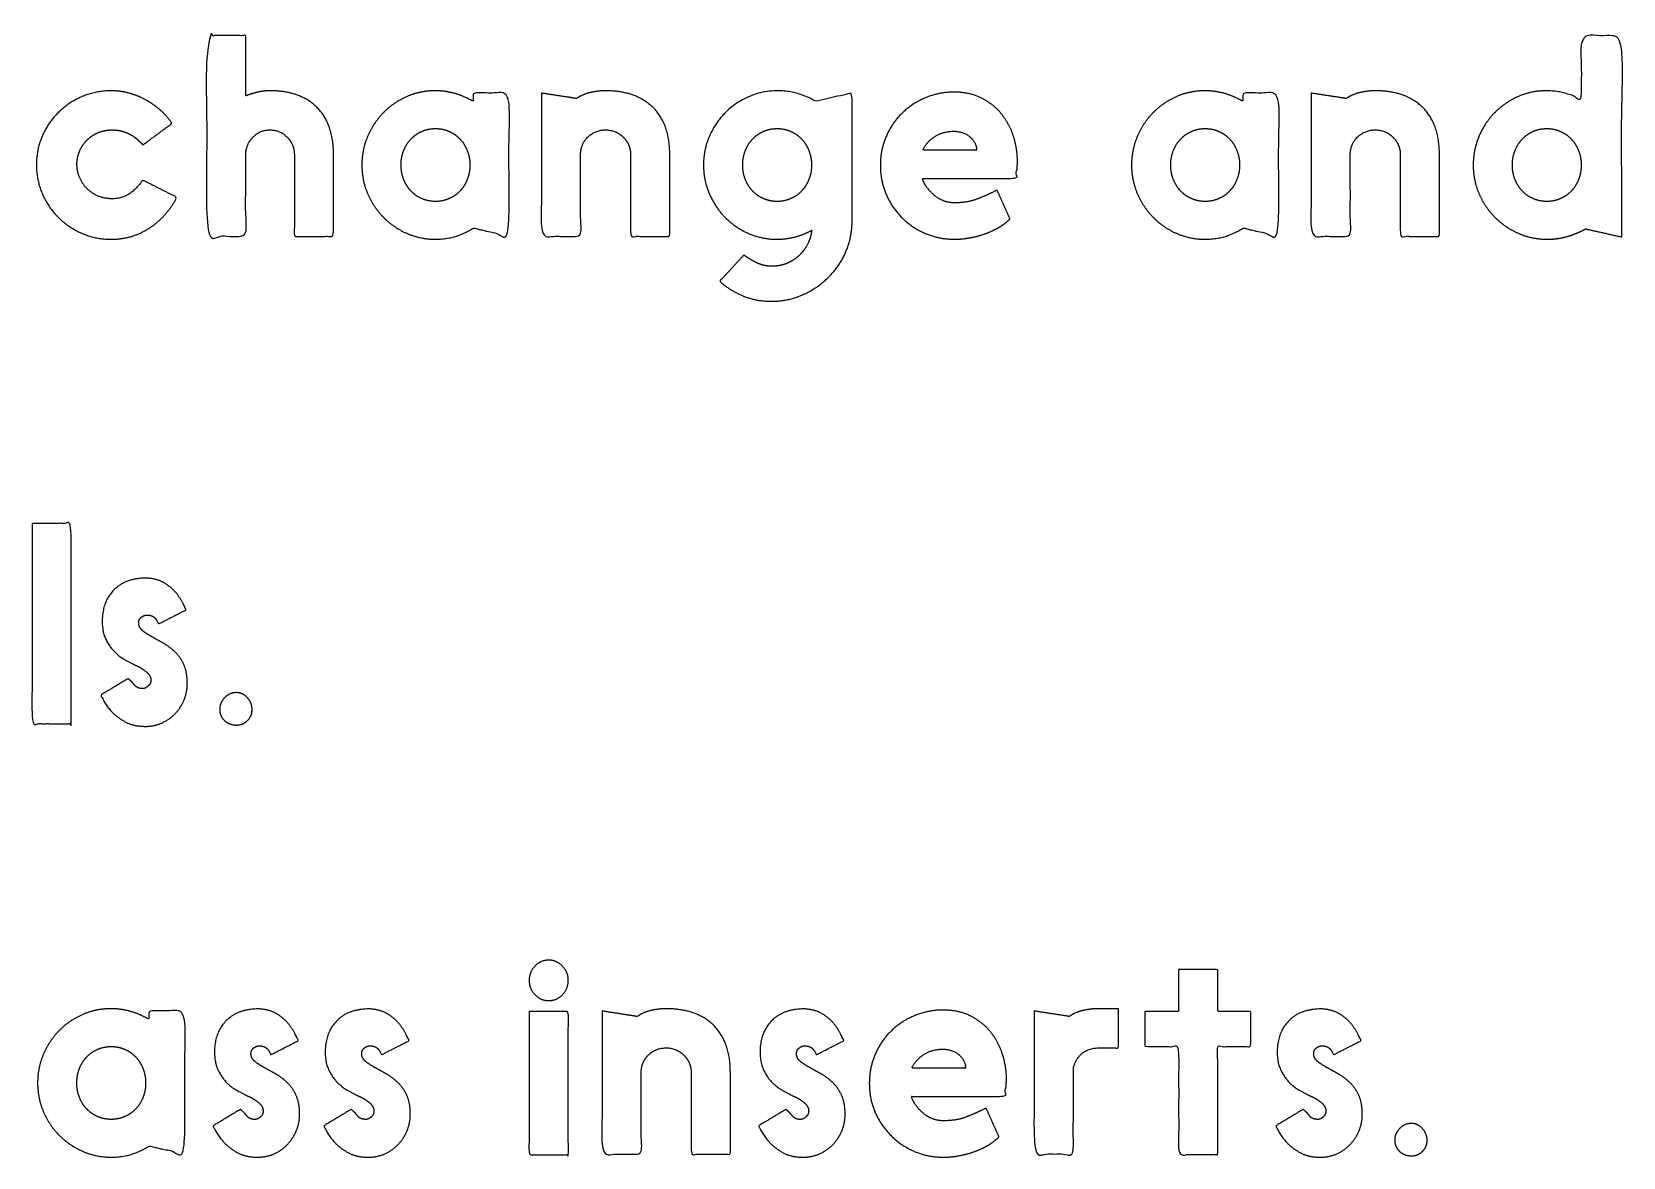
# Model space of a CAD drawing. Header units: millimetres. Extents: x 13 to 2477, y 20 to 1156.
# Drawn here: x 1102.2 to 1396.9, y 945.1 to 1153.5 of the extents above; entities that cross this region are included whole.
import ezdxf

# ---------------------------------------------------------------- set-up
doc = ezdxf.new("R2010")
doc.units = ezdxf.units.MM
doc.header["$MEASUREMENT"] = 0
doc.layers.add('Work layer', color=254, linetype='Continuous', true_color=0xdddddd)

msp = doc.modelspace()

# ---------------------------------------------------------------- linework, layer by layer
at = {"layer": 'Work layer'}
for points, knots in [([(1141.85, 1141.64), (1142.9, 1142.06), (1144.03, 1142.33), (1145.17, 1142.6), (1146.38, 1142.6), (1151.95, 1142.6), (1155.03, 1139.53), (1158.1, 1136.47), (1158.1, 1130.84), (1158.1, 1123.24), (1158.1, 1115.63), (1154.48, 1115.63), (1150.85, 1115.63), (1150.85, 1123.19), (1150.85, 1130.74), (1150.85, 1132.65), (1149.53, 1134), (1148.22, 1135.35), (1146.35, 1135.35), (1144.49, 1135.35), (1143.17, 1134), (1141.85, 1132.65), (1141.85, 1130.74), (1141.85, 1123.19), (1141.85, 1115.63), (1138.23, 1115.63), (1134.6, 1115.63), (1134.6, 1134.23), (1134.6, 1152.82), (1138.23, 1152.82), (1141.85, 1152.82), (1141.85, 1147.23), (1141.85, 1141.64)], [0, 0, 0, 1, 1, 2, 2, 3, 3, 4, 4, 5, 5, 6, 6, 7, 7, 8, 8, 9, 9, 10, 10, 11, 11, 12, 12, 13, 13, 14, 14, 15, 15, 16, 16, 16]), ([(1396.6, 1115.52), (1393.26, 1116.27), (1389.92, 1117.02), (1388.48, 1116.22), (1386.67, 1115.66), (1384.87, 1115.1), (1382.8, 1115.1), (1379.99, 1115.1), (1377.49, 1116.19), (1375, 1117.28), (1373.14, 1119.15), (1371.28, 1121.01), (1370.19, 1123.52), (1369.1, 1126.02), (1369.1, 1128.85), (1369.1, 1131.67), (1370.18, 1134.18), (1371.25, 1136.68), (1373.08, 1138.55), (1374.92, 1140.41), (1377.38, 1141.51), (1379.84, 1142.6), (1382.61, 1142.6), (1384.44, 1142.6), (1386.07, 1142.15), (1387.69, 1141.71), (1389.1, 1140.93), (1389.1, 1146.86), (1389.1, 1152.8), (1392.85, 1152.8), (1396.6, 1152.8), (1396.6, 1134.16), (1396.6, 1115.52)], [0, 0, 0, 1, 1, 2, 2, 3, 3, 4, 4, 5, 5, 6, 6, 7, 7, 8, 8, 9, 9, 10, 10, 11, 11, 12, 12, 13, 13, 14, 14, 15, 15, 16, 16, 16]), ([(1116.96, 1142.6), (1118.71, 1142.6), (1120.38, 1142.12), (1122.05, 1141.64), (1123.51, 1140.81), (1124.97, 1139.99), (1126.18, 1138.89), (1127.4, 1137.8), (1128.2, 1136.57), (1125.52, 1134.58), (1122.84, 1132.59), (1122.37, 1133.02), (1121.84, 1133.52), (1121.31, 1134.02), (1120.65, 1134.42), (1119.98, 1134.82), (1119.11, 1135.08), (1118.24, 1135.35), (1117.07, 1135.35), (1115.69, 1135.35), (1114.52, 1134.85), (1113.36, 1134.35), (1112.48, 1133.49), (1111.61, 1132.62), (1111.11, 1131.47), (1110.6, 1130.31), (1110.6, 1129), (1110.6, 1127.63), (1111.11, 1126.48), (1111.61, 1125.32), (1112.48, 1124.46), (1113.36, 1123.59), (1114.52, 1123.1), (1115.69, 1122.6), (1117.07, 1122.6), (1118.92, 1122.6), (1120.25, 1123.47), (1121.57, 1124.35), (1122.79, 1126.04), (1125.94, 1124.45), (1129.1, 1122.86), (1127.35, 1119.42), (1124.14, 1117.26), (1120.94, 1115.1), (1116.96, 1115.1), (1114.1, 1115.1), (1111.59, 1116.16), (1109.09, 1117.23), (1107.18, 1119.12), (1105.26, 1121.01), (1104.18, 1123.52), (1103.1, 1126.02), (1103.1, 1128.9), (1103.1, 1131.73), (1104.18, 1134.23), (1105.26, 1136.74), (1107.18, 1138.6), (1109.09, 1140.47), (1111.59, 1141.53), (1114.1, 1142.6), (1116.96, 1142.6)], [0, 0, 0, 1, 1, 2, 2, 3, 3, 4, 4, 5, 5, 6, 6, 7, 7, 8, 8, 9, 9, 10, 10, 11, 11, 12, 12, 13, 13, 14, 14, 15, 15, 16, 16, 17, 17, 18, 18, 19, 19, 20, 20, 21, 21, 22, 22, 23, 23, 24, 24, 25, 25, 26, 26, 27, 27, 28, 28, 29, 29, 30, 30, 30]), ([(1163.35, 1128.85), (1163.35, 1131.67), (1164.43, 1134.18), (1165.51, 1136.68), (1167.34, 1138.55), (1169.18, 1140.41), (1171.65, 1141.51), (1174.12, 1142.6), (1176.9, 1142.6), (1178.84, 1142.6), (1180.63, 1142.08), (1182.42, 1141.56), (1183.94, 1140.61), (1183.97, 1141.41), (1183.99, 1142.2), (1187.3, 1142.2), (1190.6, 1142.2), (1190.6, 1128.9), (1190.6, 1115.6), (1187.31, 1116.39), (1184.01, 1117.19), (1180.85, 1115.1), (1176.95, 1115.1), (1174.16, 1115.1), (1171.68, 1116.19), (1169.2, 1117.28), (1167.36, 1119.15), (1165.51, 1121.01), (1164.43, 1123.52), (1163.35, 1126.02), (1163.35, 1128.85)], [0, 0, 0, 1, 1, 2, 2, 3, 3, 4, 4, 5, 5, 6, 6, 7, 7, 8, 8, 9, 9, 10, 10, 11, 11, 12, 12, 13, 13, 14, 14, 15, 15, 15]), ([(1196.6, 1142.17), (1199.85, 1141.67), (1203.1, 1141.16), (1204.27, 1141.96), (1205.68, 1142.28), (1207.09, 1142.6), (1208.48, 1142.6), (1214.12, 1142.6), (1217.24, 1139.53), (1220.35, 1136.47), (1220.35, 1130.84), (1220.35, 1123.24), (1220.35, 1115.63), (1216.73, 1115.63), (1213.1, 1115.63), (1213.1, 1123.19), (1213.1, 1130.74), (1213.1, 1132.65), (1211.75, 1134), (1210.39, 1135.35), (1208.48, 1135.35), (1206.62, 1135.35), (1205.29, 1134.13), (1203.96, 1132.91), (1203.85, 1131.06), (1203.85, 1123.34), (1203.85, 1115.63), (1200.23, 1115.63), (1196.6, 1115.63), (1196.6, 1128.9), (1196.6, 1142.17)], [0, 0, 0, 1, 1, 2, 2, 3, 3, 4, 4, 5, 5, 6, 6, 7, 7, 8, 8, 9, 9, 10, 10, 11, 11, 12, 12, 13, 13, 14, 14, 15, 15, 15]), ([(1234.09, 1112.17), (1235.05, 1111.43), (1236.4, 1110.76), (1237.75, 1110.1), (1239.29, 1110.1), (1240.72, 1110.1), (1241.97, 1110.6), (1243.21, 1111.1), (1244.19, 1111.99), (1245.17, 1112.88), (1245.81, 1114.07), (1246.44, 1115.25), (1246.6, 1116.61), (1246.6, 1116.67), (1246.6, 1116.72), (1246.63, 1116.74), (1246.66, 1116.77), (1245.24, 1115.99), (1243.61, 1115.54), (1241.99, 1115.1), (1240.15, 1115.1), (1237.36, 1115.1), (1234.9, 1116.19), (1232.43, 1117.28), (1230.59, 1119.15), (1228.76, 1121.01), (1227.68, 1123.52), (1226.6, 1126.02), (1226.6, 1128.85), (1226.6, 1131.67), (1227.69, 1134.18), (1228.78, 1136.68), (1230.64, 1138.55), (1232.5, 1140.41), (1234.99, 1141.51), (1237.49, 1142.6), (1240.3, 1142.6), (1242.37, 1142.6), (1244.17, 1142.04), (1245.98, 1141.48), (1247.42, 1140.68), (1250.76, 1141.43), (1254.1, 1142.17), (1254.1, 1130.28), (1254.1, 1118.39), (1254.1, 1115.36), (1252.91, 1112.67), (1251.71, 1109.98), (1249.63, 1107.96), (1247.55, 1105.94), (1244.85, 1104.77), (1242.15, 1103.6), (1239.08, 1103.6), (1236.43, 1103.6), (1233.94, 1104.61), (1231.45, 1105.62), (1229.59, 1107.33), (1231.84, 1109.75), (1234.09, 1112.17)], [0, 0, 0, 1, 1, 2, 2, 3, 3, 4, 4, 5, 5, 6, 6, 7, 7, 8, 8, 9, 9, 10, 10, 11, 11, 12, 12, 13, 13, 14, 14, 15, 15, 16, 16, 17, 17, 18, 18, 19, 19, 20, 20, 21, 21, 22, 22, 23, 23, 24, 24, 25, 25, 26, 26, 27, 27, 28, 28, 29, 29, 29]), ([(1273.06, 1121.85), (1275.56, 1121.85), (1277.38, 1122.59), (1279.21, 1123.33), (1280.59, 1124.02), (1280.78, 1124.1), (1280.96, 1124.18), (1282.15, 1121.53), (1283.34, 1118.87), (1282.39, 1117.91), (1281.12, 1117.2), (1279.85, 1116.48), (1278.5, 1116.03), (1277.15, 1115.57), (1275.74, 1115.34), (1274.34, 1115.1), (1273.06, 1115.1), (1270.2, 1115.1), (1267.71, 1116.16), (1265.22, 1117.22), (1263.34, 1119.09), (1261.46, 1120.97), (1260.4, 1123.46), (1259.34, 1125.95), (1259.34, 1128.8), (1259.34, 1131.61), (1260.4, 1134.09), (1261.46, 1136.58), (1263.31, 1138.41), (1265.17, 1140.23), (1267.66, 1141.29), (1270.15, 1142.35), (1272.96, 1142.35), (1276.03, 1142.35), (1278.26, 1141.16), (1280.49, 1139.97), (1281.92, 1138.12), (1283.34, 1136.27), (1284.03, 1134.03), (1284.72, 1131.79), (1284.72, 1129.62), (1284.72, 1127.93), (1284.3, 1126.35), (1275.82, 1126.35), (1267.34, 1126.35), (1267.18, 1126.35), (1267.18, 1126.05), (1267.92, 1124.37), (1269.49, 1123.11), (1271.05, 1121.85), (1273.06, 1121.85)], [0, 0, 0, 1, 1, 2, 2, 3, 3, 4, 4, 5, 5, 6, 6, 7, 7, 8, 8, 9, 9, 10, 10, 11, 11, 12, 12, 13, 13, 14, 14, 15, 15, 16, 16, 17, 17, 18, 18, 19, 19, 20, 20, 21, 21, 22, 22, 23, 23, 24, 24, 25, 25, 25]), ([(1305.85, 1128.85), (1305.85, 1131.67), (1306.93, 1134.18), (1308.01, 1136.68), (1309.84, 1138.55), (1311.68, 1140.41), (1314.15, 1141.51), (1316.62, 1142.6), (1319.4, 1142.6), (1321.34, 1142.6), (1323.13, 1142.08), (1324.92, 1141.56), (1326.44, 1140.61), (1326.47, 1141.41), (1326.49, 1142.2), (1329.8, 1142.2), (1333.1, 1142.2), (1333.1, 1128.9), (1333.1, 1115.6), (1329.81, 1116.39), (1326.51, 1117.19), (1323.35, 1115.1), (1319.45, 1115.1), (1316.66, 1115.1), (1314.18, 1116.19), (1311.7, 1117.28), (1309.86, 1119.15), (1308.01, 1121.01), (1306.93, 1123.52), (1305.85, 1126.02), (1305.85, 1128.85)], [0, 0, 0, 1, 1, 2, 2, 3, 3, 4, 4, 5, 5, 6, 6, 7, 7, 8, 8, 9, 9, 10, 10, 11, 11, 12, 12, 13, 13, 14, 14, 15, 15, 15]), ([(1339.1, 1142.17), (1342.35, 1141.67), (1345.6, 1141.16), (1346.77, 1141.96), (1348.18, 1142.28), (1349.59, 1142.6), (1350.98, 1142.6), (1356.62, 1142.6), (1359.74, 1139.53), (1362.85, 1136.47), (1362.85, 1130.84), (1362.85, 1123.24), (1362.85, 1115.63), (1359.23, 1115.63), (1355.6, 1115.63), (1355.6, 1123.19), (1355.6, 1130.74), (1355.6, 1132.65), (1354.25, 1134), (1352.89, 1135.35), (1350.98, 1135.35), (1349.12, 1135.35), (1347.79, 1134.13), (1346.46, 1132.91), (1346.35, 1131.06), (1346.35, 1123.34), (1346.35, 1115.63), (1342.73, 1115.63), (1339.1, 1115.63), (1339.1, 1128.9), (1339.1, 1142.17)], [0, 0, 0, 1, 1, 2, 2, 3, 3, 4, 4, 5, 5, 6, 6, 7, 7, 8, 8, 9, 9, 10, 10, 11, 11, 12, 12, 13, 13, 14, 14, 15, 15, 15]), ([(1170.6, 1128.85), (1170.6, 1127.43), (1171.09, 1126.18), (1171.59, 1124.93), (1172.44, 1124.03), (1173.3, 1123.13), (1174.46, 1122.62), (1175.63, 1122.1), (1176.98, 1122.1), (1178.33, 1122.1), (1179.49, 1122.62), (1180.66, 1123.13), (1181.51, 1124.03), (1182.37, 1124.93), (1182.86, 1126.18), (1183.35, 1127.43), (1183.35, 1128.85), (1183.35, 1130.26), (1182.86, 1131.51), (1182.37, 1132.77), (1181.51, 1133.66), (1180.66, 1134.56), (1179.49, 1135.08), (1178.33, 1135.6), (1176.98, 1135.6), (1175.63, 1135.6), (1174.46, 1135.08), (1173.3, 1134.56), (1172.44, 1133.66), (1171.59, 1132.77), (1171.09, 1131.51), (1170.6, 1130.26), (1170.6, 1128.85)], [0, 0, 0, 1, 1, 2, 2, 3, 3, 4, 4, 5, 5, 6, 6, 7, 7, 8, 8, 9, 9, 10, 10, 11, 11, 12, 12, 13, 13, 14, 14, 15, 15, 16, 16, 16]), ([(1233.85, 1128.85), (1233.85, 1127.43), (1234.34, 1126.18), (1234.84, 1124.93), (1235.69, 1124.03), (1236.55, 1123.13), (1237.71, 1122.62), (1238.88, 1122.1), (1240.23, 1122.1), (1241.58, 1122.1), (1242.74, 1122.62), (1243.91, 1123.13), (1244.76, 1124.03), (1245.62, 1124.93), (1246.11, 1126.18), (1246.6, 1127.43), (1246.6, 1128.85), (1246.6, 1130.26), (1246.11, 1131.51), (1245.62, 1132.77), (1244.76, 1133.66), (1243.91, 1134.56), (1242.74, 1135.08), (1241.58, 1135.6), (1240.23, 1135.6), (1238.88, 1135.6), (1237.71, 1135.08), (1236.55, 1134.56), (1235.69, 1133.66), (1234.84, 1132.77), (1234.34, 1131.51), (1233.85, 1130.26), (1233.85, 1128.85)], [0, 0, 0, 1, 1, 2, 2, 3, 3, 4, 4, 5, 5, 6, 6, 7, 7, 8, 8, 9, 9, 10, 10, 11, 11, 12, 12, 13, 13, 14, 14, 15, 15, 16, 16, 16]), ([(1272.9, 1135.1), (1271.05, 1135.1), (1269.59, 1134.22), (1268.13, 1133.35), (1267.34, 1131.91), (1267.34, 1131.86), (1267.31, 1131.83), (1267.29, 1131.81), (1267.29, 1131.75), (1267.29, 1131.6), (1267.5, 1131.6), (1272.21, 1131.6), (1276.93, 1131.6), (1277.15, 1131.6), (1277.15, 1131.7), (1277.15, 1132.99), (1275.95, 1134.04), (1274.76, 1135.1), (1272.9, 1135.1)], [0, 0, 0, 1, 1, 2, 2, 3, 3, 4, 4, 5, 5, 6, 6, 7, 7, 8, 8, 9, 9, 9]), ([(1313.1, 1128.85), (1313.1, 1127.43), (1313.59, 1126.18), (1314.09, 1124.93), (1314.94, 1124.03), (1315.8, 1123.13), (1316.96, 1122.62), (1318.13, 1122.1), (1319.48, 1122.1), (1320.83, 1122.1), (1321.99, 1122.62), (1323.16, 1123.13), (1324.01, 1124.03), (1324.87, 1124.93), (1325.36, 1126.18), (1325.85, 1127.43), (1325.85, 1128.85), (1325.85, 1130.26), (1325.36, 1131.51), (1324.87, 1132.77), (1324.01, 1133.66), (1323.16, 1134.56), (1321.99, 1135.08), (1320.83, 1135.6), (1319.48, 1135.6), (1318.13, 1135.6), (1316.96, 1135.08), (1315.8, 1134.56), (1314.94, 1133.66), (1314.09, 1132.77), (1313.59, 1131.51), (1313.1, 1130.26), (1313.1, 1128.85)], [0, 0, 0, 1, 1, 2, 2, 3, 3, 4, 4, 5, 5, 6, 6, 7, 7, 8, 8, 9, 9, 10, 10, 11, 11, 12, 12, 13, 13, 14, 14, 15, 15, 16, 16, 16]), ([(1376.35, 1128.85), (1376.35, 1127.43), (1376.84, 1126.18), (1377.34, 1124.93), (1378.19, 1124.03), (1379.05, 1123.13), (1380.21, 1122.62), (1381.38, 1122.1), (1382.73, 1122.1), (1384.08, 1122.1), (1385.24, 1122.62), (1386.41, 1123.13), (1387.26, 1124.03), (1388.12, 1124.93), (1388.61, 1126.18), (1389.1, 1127.43), (1389.1, 1128.85), (1389.1, 1130.26), (1388.61, 1131.51), (1388.12, 1132.77), (1387.26, 1133.66), (1386.41, 1134.56), (1385.24, 1135.08), (1384.08, 1135.6), (1382.73, 1135.6), (1381.38, 1135.6), (1380.21, 1135.08), (1379.05, 1134.56), (1378.19, 1133.66), (1377.34, 1132.77), (1376.84, 1131.51), (1376.35, 1130.26), (1376.35, 1128.85)], [0, 0, 0, 1, 1, 2, 2, 3, 3, 4, 4, 5, 5, 6, 6, 7, 7, 8, 8, 9, 9, 10, 10, 11, 11, 12, 12, 13, 13, 14, 14, 15, 15, 16, 16, 16]), ([(1102.28, 1062.47), (1105.91, 1062.47), (1109.53, 1062.47), (1109.53, 1043.92), (1109.53, 1025.37), (1105.91, 1025.37), (1102.28, 1025.37), (1102.28, 1043.92), (1102.28, 1062.47)], [0, 0, 0, 1, 1, 2, 2, 3, 3, 4, 4, 4]), ([(1120.09, 1033.72), (1120.79, 1033.14), (1121.27, 1032.5), (1121.75, 1031.87), (1122.78, 1031.87), (1123.26, 1031.87), (1123.77, 1032.32), (1124.28, 1032.77), (1124.28, 1033.4), (1124.28, 1034.3), (1123.42, 1034.99), (1122.56, 1035.68), (1121.78, 1036.05), (1121.46, 1036.16), (1121.3, 1036.26), (1120.55, 1036.64), (1119.53, 1037.19), (1118.5, 1037.75), (1117.57, 1038.68), (1116.63, 1039.6), (1115.95, 1040.98), (1115.28, 1042.36), (1115.28, 1044.32), (1115.28, 1047.98), (1117.45, 1050.15), (1119.62, 1052.33), (1123.36, 1052.33), (1125.47, 1052.27), (1126.88, 1051.37), (1128.29, 1050.47), (1129.16, 1049.36), (1130.13, 1048.03), (1130.78, 1046.44), (1128.24, 1045.14), (1125.7, 1043.85), (1125.42, 1044.59), (1124.93, 1045.04), (1124.44, 1045.49), (1123.51, 1045.49), (1123.02, 1045.49), (1122.52, 1045.09), (1122.03, 1044.69), (1122.03, 1044.06), (1122.03, 1043.21), (1122.69, 1042.65), (1123.34, 1042.1), (1124.35, 1041.54), (1125.36, 1040.98), (1126.53, 1040.32), (1127.7, 1039.66), (1128.71, 1038.7), (1129.72, 1037.75), (1130.38, 1036.32), (1131.03, 1034.89), (1131.03, 1032.82), (1131.03, 1031.17), (1130.41, 1029.71), (1129.79, 1028.26), (1128.74, 1027.18), (1127.69, 1026.1), (1126.29, 1025.48), (1124.89, 1024.87), (1123.27, 1024.87), (1120.96, 1024.87), (1119.4, 1025.78), (1117.83, 1026.7), (1116.86, 1027.77), (1115.73, 1029.06), (1115.03, 1030.68), (1117.56, 1032.2), (1120.09, 1033.72)], [0, 0, 0, 1, 1, 2, 2, 3, 3, 4, 4, 5, 5, 6, 6, 7, 7, 8, 8, 9, 9, 10, 10, 11, 11, 12, 12, 13, 13, 14, 14, 15, 15, 16, 16, 17, 17, 18, 18, 19, 19, 20, 20, 21, 21, 22, 22, 23, 23, 24, 24, 25, 25, 26, 26, 27, 27, 28, 28, 29, 29, 30, 30, 31, 31, 32, 32, 33, 33, 34, 34, 35, 35, 35]), ([(1137.03, 1027.99), (1137.03, 1029.17), (1137.9, 1030.14), (1138.77, 1031.12), (1140.16, 1031.12), (1141.34, 1031.12), (1142.19, 1030.14), (1143.03, 1029.17), (1143.03, 1027.99), (1143.03, 1026.81), (1142.19, 1025.96), (1141.34, 1025.12), (1140.16, 1025.12), (1138.77, 1025.12), (1137.9, 1025.96), (1137.03, 1026.81), (1137.03, 1027.99)], [0, 0, 0, 1, 1, 2, 2, 3, 3, 4, 4, 5, 5, 6, 6, 7, 7, 8, 8, 8]), ([(1194.32, 977.85), (1194.32, 979.33), (1195.38, 980.45), (1196.44, 981.57), (1197.97, 981.57), (1199.4, 981.57), (1200.49, 980.45), (1201.57, 979.33), (1201.57, 977.85), (1201.57, 976.26), (1200.49, 975.17), (1199.4, 974.07), (1197.97, 974.07), (1196.44, 974.07), (1195.38, 975.17), (1194.32, 976.26), (1194.32, 977.85)], [0, 0, 0, 1, 1, 2, 2, 3, 3, 4, 4, 5, 5, 6, 6, 7, 7, 8, 8, 8]), ([(1314.57, 979.82), (1318.19, 979.82), (1321.82, 979.82), (1321.82, 975.95), (1321.82, 972.07), (1324.87, 972.07), (1327.91, 972.07), (1327.91, 968.82), (1327.91, 965.57), (1324.87, 965.57), (1321.82, 965.57), (1321.82, 955.55), (1321.82, 945.54), (1318.19, 945.54), (1314.57, 945.54), (1314.57, 955.55), (1314.57, 965.57), (1311.44, 965.57), (1308.32, 965.57), (1308.32, 968.82), (1308.32, 972.07), (1311.44, 972.07), (1314.57, 972.07), (1314.57, 975.95), (1314.57, 979.82)], [0, 0, 0, 1, 1, 2, 2, 3, 3, 4, 4, 5, 5, 6, 6, 7, 7, 8, 8, 9, 9, 10, 10, 11, 11, 12, 12, 12]), ([(1103.32, 958.82), (1103.32, 961.65), (1104.4, 964.15), (1105.47, 966.66), (1107.31, 968.52), (1109.15, 970.39), (1111.62, 971.48), (1114.08, 972.57), (1116.87, 972.57), (1118.81, 972.57), (1120.6, 972.05), (1122.38, 971.53), (1123.91, 970.59), (1123.93, 971.38), (1123.96, 972.18), (1127.26, 972.18), (1130.57, 972.18), (1130.57, 958.87), (1130.57, 945.57), (1127.27, 946.37), (1123.98, 947.16), (1120.82, 945.07), (1116.92, 945.07), (1114.12, 945.07), (1111.65, 946.16), (1109.17, 947.26), (1107.33, 949.12), (1105.48, 950.99), (1104.4, 953.49), (1103.32, 956), (1103.32, 958.82)], [0, 0, 0, 1, 1, 2, 2, 3, 3, 4, 4, 5, 5, 6, 6, 7, 7, 8, 8, 9, 9, 10, 10, 11, 11, 12, 12, 13, 13, 14, 14, 15, 15, 15]), ([(1140.87, 953.93), (1141.57, 953.35), (1142.06, 952.71), (1142.54, 952.07), (1143.57, 952.07), (1144.05, 952.07), (1144.56, 952.52), (1145.07, 952.97), (1145.07, 953.61), (1145.07, 954.51), (1144.21, 955.2), (1143.35, 955.89), (1142.57, 956.26), (1142.25, 956.37), (1142.08, 956.47), (1141.33, 956.84), (1140.31, 957.4), (1139.29, 957.95), (1138.35, 958.88), (1137.41, 959.81), (1136.74, 961.19), (1136.07, 962.57), (1136.07, 964.53), (1136.07, 968.19), (1138.24, 970.36), (1140.41, 972.53), (1144.14, 972.53), (1146.26, 972.48), (1147.67, 971.58), (1149.08, 970.68), (1149.94, 969.56), (1150.92, 968.24), (1151.57, 966.65), (1149.03, 965.35), (1146.48, 964.05), (1146.21, 964.79), (1145.72, 965.24), (1145.23, 965.69), (1144.3, 965.69), (1143.8, 965.69), (1143.31, 965.3), (1142.82, 964.9), (1142.82, 964.26), (1142.82, 963.42), (1143.47, 962.86), (1144.13, 962.3), (1145.14, 961.75), (1146.15, 961.19), (1147.32, 960.53), (1148.49, 959.87), (1149.5, 958.91), (1150.51, 957.95), (1151.17, 956.53), (1151.82, 955.1), (1151.82, 953.03), (1151.82, 951.37), (1151.2, 949.92), (1150.58, 948.46), (1149.53, 947.39), (1148.48, 946.31), (1147.08, 945.69), (1145.68, 945.07), (1144.06, 945.07), (1141.75, 945.07), (1140.18, 945.99), (1138.62, 946.9), (1137.65, 947.98), (1136.52, 949.27), (1135.82, 950.89), (1138.35, 952.41), (1140.87, 953.93)], [0, 0, 0, 1, 1, 2, 2, 3, 3, 4, 4, 5, 5, 6, 6, 7, 7, 8, 8, 9, 9, 10, 10, 11, 11, 12, 12, 13, 13, 14, 14, 15, 15, 16, 16, 17, 17, 18, 18, 19, 19, 20, 20, 21, 21, 22, 22, 23, 23, 24, 24, 25, 25, 26, 26, 27, 27, 28, 28, 29, 29, 30, 30, 31, 31, 32, 32, 33, 33, 34, 34, 35, 35, 35]), ([(1161.37, 953.93), (1162.07, 953.35), (1162.56, 952.71), (1163.04, 952.07), (1164.07, 952.07), (1164.55, 952.07), (1165.06, 952.52), (1165.57, 952.97), (1165.57, 953.61), (1165.57, 954.51), (1164.71, 955.2), (1163.85, 955.89), (1163.07, 956.26), (1162.75, 956.37), (1162.58, 956.47), (1161.83, 956.84), (1160.81, 957.4), (1159.79, 957.95), (1158.85, 958.88), (1157.91, 959.81), (1157.24, 961.19), (1156.57, 962.57), (1156.57, 964.53), (1156.57, 968.19), (1158.74, 970.36), (1160.91, 972.53), (1164.64, 972.53), (1166.76, 972.48), (1168.17, 971.58), (1169.58, 970.68), (1170.44, 969.56), (1171.42, 968.24), (1172.07, 966.65), (1169.53, 965.35), (1166.98, 964.05), (1166.71, 964.79), (1166.22, 965.24), (1165.73, 965.69), (1164.8, 965.69), (1164.3, 965.69), (1163.81, 965.3), (1163.32, 964.9), (1163.32, 964.26), (1163.32, 963.42), (1163.97, 962.86), (1164.63, 962.3), (1165.64, 961.75), (1166.65, 961.19), (1167.82, 960.53), (1168.99, 959.87), (1170, 958.91), (1171.01, 957.95), (1171.67, 956.53), (1172.32, 955.1), (1172.32, 953.03), (1172.32, 951.37), (1171.7, 949.92), (1171.08, 948.46), (1170.03, 947.39), (1168.98, 946.31), (1167.58, 945.69), (1166.18, 945.07), (1164.56, 945.07), (1162.25, 945.07), (1160.68, 945.99), (1159.12, 946.9), (1158.15, 947.98), (1157.02, 949.27), (1156.32, 950.89), (1158.85, 952.41), (1161.37, 953.93)], [0, 0, 0, 1, 1, 2, 2, 3, 3, 4, 4, 5, 5, 6, 6, 7, 7, 8, 8, 9, 9, 10, 10, 11, 11, 12, 12, 13, 13, 14, 14, 15, 15, 16, 16, 17, 17, 18, 18, 19, 19, 20, 20, 21, 21, 22, 22, 23, 23, 24, 24, 25, 25, 26, 26, 27, 27, 28, 28, 29, 29, 30, 30, 31, 31, 32, 32, 33, 33, 34, 34, 35, 35, 35]), ([(1207.82, 972.15), (1211.07, 971.64), (1214.32, 971.13), (1215.49, 971.93), (1216.9, 972.25), (1218.31, 972.57), (1219.69, 972.57), (1225.34, 972.57), (1228.45, 969.51), (1231.57, 966.44), (1231.57, 960.82), (1231.57, 953.21), (1231.57, 945.61), (1227.94, 945.61), (1224.32, 945.61), (1224.32, 953.16), (1224.32, 960.71), (1224.32, 962.62), (1222.96, 963.97), (1221.61, 965.32), (1219.69, 965.32), (1217.83, 965.32), (1216.5, 964.1), (1215.17, 962.88), (1215.07, 961.03), (1215.07, 953.32), (1215.07, 945.61), (1211.44, 945.61), (1207.82, 945.61), (1207.82, 958.88), (1207.82, 972.15)], [0, 0, 0, 1, 1, 2, 2, 3, 3, 4, 4, 5, 5, 6, 6, 7, 7, 8, 8, 9, 9, 10, 10, 11, 11, 12, 12, 13, 13, 14, 14, 15, 15, 15]), ([(1241.87, 953.93), (1242.57, 953.35), (1243.06, 952.71), (1243.54, 952.07), (1244.57, 952.07), (1245.05, 952.07), (1245.56, 952.52), (1246.07, 952.97), (1246.07, 953.61), (1246.07, 954.51), (1245.21, 955.2), (1244.35, 955.89), (1243.57, 956.26), (1243.25, 956.37), (1243.08, 956.47), (1242.33, 956.84), (1241.31, 957.4), (1240.29, 957.95), (1239.35, 958.88), (1238.41, 959.81), (1237.74, 961.19), (1237.07, 962.57), (1237.07, 964.53), (1237.07, 968.19), (1239.24, 970.36), (1241.41, 972.53), (1245.14, 972.53), (1247.26, 972.48), (1248.67, 971.58), (1250.08, 970.68), (1250.94, 969.56), (1251.92, 968.24), (1252.57, 966.65), (1250.03, 965.35), (1247.48, 964.05), (1247.21, 964.79), (1246.72, 965.24), (1246.23, 965.69), (1245.3, 965.69), (1244.8, 965.69), (1244.31, 965.3), (1243.82, 964.9), (1243.82, 964.26), (1243.82, 963.42), (1244.47, 962.86), (1245.13, 962.3), (1246.14, 961.75), (1247.15, 961.19), (1248.32, 960.53), (1249.49, 959.87), (1250.5, 958.91), (1251.51, 957.95), (1252.17, 956.53), (1252.82, 955.1), (1252.82, 953.03), (1252.82, 951.37), (1252.2, 949.92), (1251.58, 948.46), (1250.53, 947.39), (1249.48, 946.31), (1248.08, 945.69), (1246.68, 945.07), (1245.06, 945.07), (1242.75, 945.07), (1241.18, 945.99), (1239.62, 946.9), (1238.65, 947.98), (1237.52, 949.27), (1236.82, 950.89), (1239.35, 952.41), (1241.87, 953.93)], [0, 0, 0, 1, 1, 2, 2, 3, 3, 4, 4, 5, 5, 6, 6, 7, 7, 8, 8, 9, 9, 10, 10, 11, 11, 12, 12, 13, 13, 14, 14, 15, 15, 16, 16, 17, 17, 18, 18, 19, 19, 20, 20, 21, 21, 22, 22, 23, 23, 24, 24, 25, 25, 26, 26, 27, 27, 28, 28, 29, 29, 30, 30, 31, 31, 32, 32, 33, 33, 34, 34, 35, 35, 35]), ([(1271.03, 951.82), (1273.52, 951.82), (1275.35, 952.56), (1277.18, 953.3), (1278.56, 953.99), (1278.74, 954.07), (1278.93, 954.15), (1280.12, 951.5), (1281.31, 948.85), (1280.36, 947.89), (1279.09, 947.17), (1277.82, 946.45), (1276.46, 946), (1275.11, 945.55), (1273.71, 945.31), (1272.3, 945.07), (1271.03, 945.07), (1268.17, 945.07), (1265.68, 946.13), (1263.19, 947.19), (1261.31, 949.07), (1259.42, 950.95), (1258.36, 953.43), (1257.3, 955.92), (1257.3, 958.78), (1257.3, 961.58), (1258.36, 964.07), (1259.42, 966.56), (1261.28, 968.38), (1263.13, 970.2), (1265.62, 971.26), (1268.12, 972.32), (1270.92, 972.32), (1274, 972.32), (1276.23, 971.13), (1278.45, 969.95), (1279.88, 968.1), (1281.31, 966.25), (1282, 964), (1282.69, 961.76), (1282.69, 959.6), (1282.69, 957.91), (1282.26, 956.32), (1273.79, 956.32), (1265.31, 956.32), (1265.15, 956.32), (1265.15, 956.03), (1265.89, 954.35), (1267.45, 953.08), (1269.01, 951.82), (1271.03, 951.82)], [0, 0, 0, 1, 1, 2, 2, 3, 3, 4, 4, 5, 5, 6, 6, 7, 7, 8, 8, 9, 9, 10, 10, 11, 11, 12, 12, 13, 13, 14, 14, 15, 15, 16, 16, 17, 17, 18, 18, 19, 19, 20, 20, 21, 21, 22, 22, 23, 23, 24, 24, 25, 25, 25]), ([(1287.82, 972.15), (1291.07, 971.64), (1294.32, 971.14), (1295.5, 971.94), (1296.9, 972.25), (1298.3, 972.57), (1299.68, 972.57), (1301.56, 972.57), (1303.44, 972.57), (1303.44, 968.94), (1303.44, 965.31), (1301.56, 965.31), (1299.68, 965.31), (1297.83, 965.31), (1296.5, 964.12), (1295.17, 962.92), (1295.07, 961.07), (1295.07, 953.36), (1295.07, 945.65), (1291.44, 945.65), (1287.82, 945.65), (1287.82, 958.9), (1287.82, 972.15)], [0, 0, 0, 1, 1, 2, 2, 3, 3, 4, 4, 5, 5, 6, 6, 7, 7, 8, 8, 9, 9, 10, 10, 11, 11, 11]), ([(1337.62, 953.93), (1338.32, 953.35), (1338.81, 952.71), (1339.29, 952.07), (1340.32, 952.07), (1340.8, 952.07), (1341.31, 952.52), (1341.82, 952.97), (1341.82, 953.61), (1341.82, 954.51), (1340.96, 955.2), (1340.1, 955.89), (1339.32, 956.26), (1339, 956.37), (1338.83, 956.47), (1338.08, 956.84), (1337.06, 957.4), (1336.04, 957.95), (1335.1, 958.88), (1334.16, 959.81), (1333.49, 961.19), (1332.82, 962.57), (1332.82, 964.53), (1332.82, 968.19), (1334.99, 970.36), (1337.16, 972.53), (1340.89, 972.53), (1343.01, 972.48), (1344.42, 971.58), (1345.83, 970.68), (1346.69, 969.56), (1347.67, 968.24), (1348.32, 966.65), (1345.78, 965.35), (1343.23, 964.05), (1342.96, 964.79), (1342.47, 965.24), (1341.98, 965.69), (1341.05, 965.69), (1340.55, 965.69), (1340.06, 965.3), (1339.57, 964.9), (1339.57, 964.26), (1339.57, 963.42), (1340.22, 962.86), (1340.88, 962.3), (1341.89, 961.75), (1342.9, 961.19), (1344.07, 960.53), (1345.24, 959.87), (1346.25, 958.91), (1347.26, 957.95), (1347.92, 956.53), (1348.57, 955.1), (1348.57, 953.03), (1348.57, 951.37), (1347.95, 949.92), (1347.33, 948.46), (1346.28, 947.39), (1345.23, 946.31), (1343.83, 945.69), (1342.43, 945.07), (1340.81, 945.07), (1338.5, 945.07), (1336.93, 945.99), (1335.37, 946.9), (1334.4, 947.98), (1333.27, 949.27), (1332.57, 950.89), (1335.1, 952.41), (1337.62, 953.93)], [0, 0, 0, 1, 1, 2, 2, 3, 3, 4, 4, 5, 5, 6, 6, 7, 7, 8, 8, 9, 9, 10, 10, 11, 11, 12, 12, 13, 13, 14, 14, 15, 15, 16, 16, 17, 17, 18, 18, 19, 19, 20, 20, 21, 21, 22, 22, 23, 23, 24, 24, 25, 25, 26, 26, 27, 27, 28, 28, 29, 29, 30, 30, 31, 31, 32, 32, 33, 33, 34, 34, 35, 35, 35]), ([(1194.32, 972.07), (1197.94, 972.07), (1201.57, 972.07), (1201.57, 958.79), (1201.57, 945.52), (1197.94, 945.52), (1194.32, 945.52), (1194.32, 958.79), (1194.32, 972.07)], [0, 0, 0, 1, 1, 2, 2, 3, 3, 4, 4, 4]), ([(1110.57, 958.82), (1110.57, 957.41), (1111.06, 956.16), (1111.55, 954.9), (1112.41, 954.01), (1113.26, 953.11), (1114.43, 952.59), (1115.6, 952.07), (1116.94, 952.07), (1118.29, 952.07), (1119.46, 952.59), (1120.62, 953.11), (1121.48, 954.01), (1122.33, 954.9), (1122.83, 956.16), (1123.32, 957.41), (1123.32, 958.82), (1123.32, 960.24), (1122.83, 961.49), (1122.33, 962.74), (1121.48, 963.64), (1120.62, 964.54), (1119.46, 965.05), (1118.29, 965.57), (1116.94, 965.57), (1115.6, 965.57), (1114.43, 965.05), (1113.26, 964.54), (1112.41, 963.64), (1111.55, 962.74), (1111.06, 961.49), (1110.57, 960.24), (1110.57, 958.82)], [0, 0, 0, 1, 1, 2, 2, 3, 3, 4, 4, 5, 5, 6, 6, 7, 7, 8, 8, 9, 9, 10, 10, 11, 11, 12, 12, 13, 13, 14, 14, 15, 15, 16, 16, 16]), ([(1270.87, 965.07), (1269.01, 965.07), (1267.56, 964.2), (1266.1, 963.32), (1265.31, 961.88), (1265.31, 961.83), (1265.28, 961.8), (1265.25, 961.78), (1265.25, 961.73), (1265.25, 961.57), (1265.46, 961.57), (1270.18, 961.57), (1274.9, 961.57), (1275.11, 961.57), (1275.11, 961.67), (1275.11, 962.96), (1273.92, 964.02), (1272.73, 965.07), (1270.87, 965.07)], [0, 0, 0, 1, 1, 2, 2, 3, 3, 4, 4, 5, 5, 6, 6, 7, 7, 8, 8, 9, 9, 9]), ([(1354.57, 948.19), (1354.57, 949.37), (1355.44, 950.35), (1356.31, 951.32), (1357.7, 951.32), (1358.88, 951.32), (1359.72, 950.35), (1360.57, 949.37), (1360.57, 948.19), (1360.57, 947.01), (1359.72, 946.17), (1358.88, 945.32), (1357.7, 945.32), (1356.31, 945.32), (1355.44, 946.17), (1354.57, 947.01), (1354.57, 948.19)], [0, 0, 0, 1, 1, 2, 2, 3, 3, 4, 4, 5, 5, 6, 6, 7, 7, 8, 8, 8])]:
    msp.add_open_spline(points, degree=2, knots=knots, dxfattribs=at)

doc.saveas('drawing.dxf')
